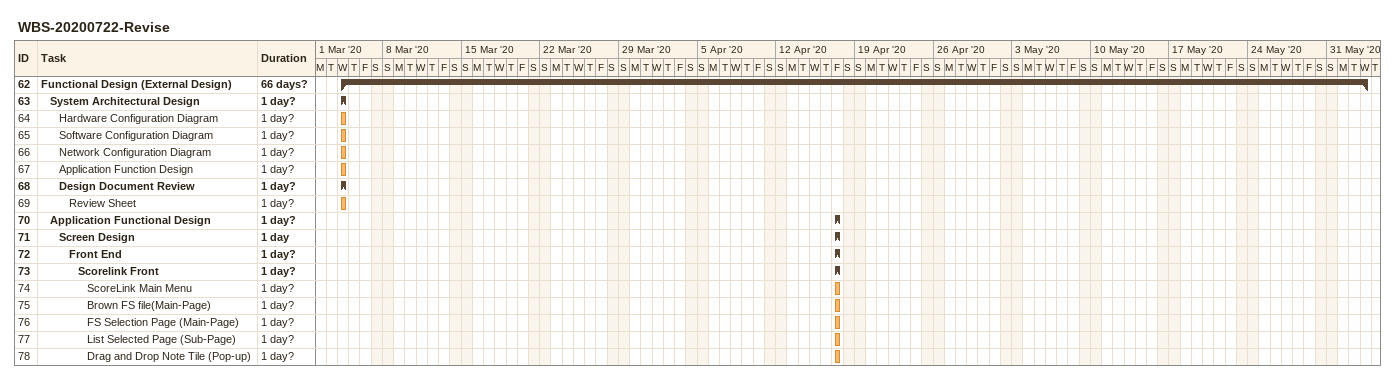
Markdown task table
WBS-20200722-Revise

| ID | Level | Task | Duration | Start | Finish |
|---|---|---|---|---|---|
| 62 | 1 | **Functional Design (External Design)** | 66d? | 2020-03-04 | 2020-06-03 |
| 63 | 2 | **System Architectural Design** | 1d? | 2020-03-04 | 2020-03-04 |
| 64 | 3 | Hardware Configuration Diagram | 1d? | 2020-03-04 | 2020-03-04 |
| 65 | 3 | Software Configuration Diagram | 1d? | 2020-03-04 | 2020-03-04 |
| 66 | 3 | Network Configuration Diagram | 1d? | 2020-03-04 | 2020-03-04 |
| 67 | 3 | Application Function Design | 1d? | 2020-03-04 | 2020-03-04 |
| 68 | 3 | **Design Document Review** | 1d? | 2020-03-04 | 2020-03-04 |
| 69 | 4 | Review Sheet | 1d? | 2020-03-04 | 2020-03-04 |
| 70 | 2 | **Application Functional Design** | 1d? | 2020-04-17 | 2020-04-17 |
| 71 | 3 | **Screen Design** | 1d | 2020-04-17 | 2020-04-17 |
| 72 | 4 | **Front End** | 1d? | 2020-04-17 | 2020-04-17 |
| 73 | 5 | **Scorelink Front** | 1d? | 2020-04-17 | 2020-04-17 |
| 74 | 6 | ScoreLink Main Menu | 1d? | 2020-04-17 | 2020-04-17 |
| 75 | 6 | Brown FS file(Main-Page) | 1d? | 2020-04-17 | 2020-04-17 |
| 76 | 6 | FS Selection Page (Main-Page) | 1d? | 2020-04-17 | 2020-04-17 |
| 77 | 6 | List Selected Page (Sub-Page) | 1d? | 2020-04-17 | 2020-04-17 |
| 78 | 6 | Drag and Drop Note Tile (Pop-up) | 1d? | 2020-04-17 | 2020-04-17 |
